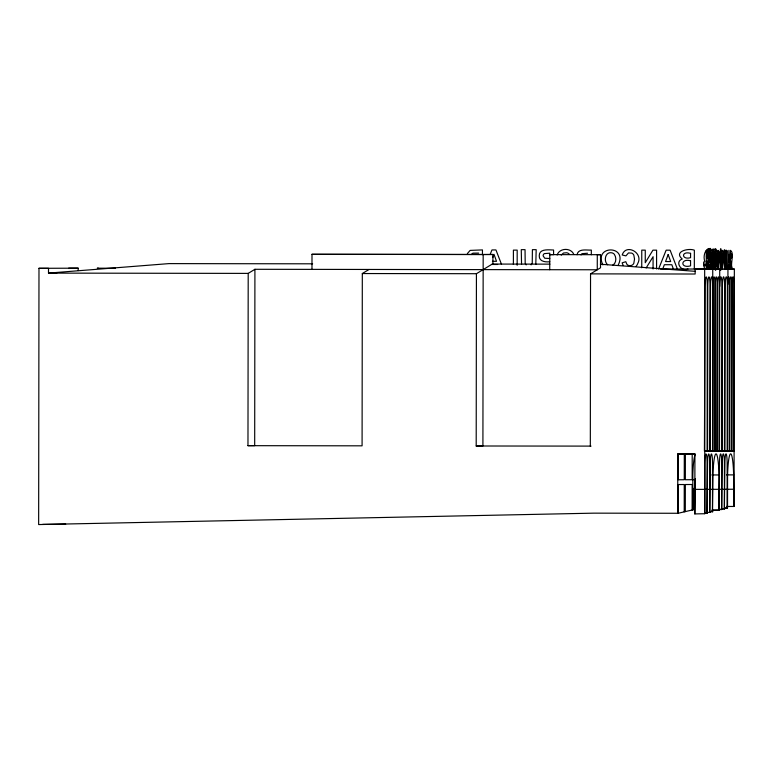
<?xml version="1.0" encoding="UTF-8"?>
<svg xmlns="http://www.w3.org/2000/svg" width="773" height="773" viewBox="0 0 773 773"><rect width="100%" height="100%" fill="white"/><g stroke="black" fill="none" stroke-linecap="round" stroke-linejoin="round"><path stroke-width="1.16" d="M693.893 488.314L693.864 509.61L678.153 513.272L593.838 513.156L38.65 524.567L38.988 268.308L78.179 268.183L78.179 270.579M369.04 269.458L362.315 273.545L362.083 445.828L247.969 445.673L248.201 273.391L254.916 269.294L597.268 269.777L597.287 254.694L600.534 254.684L600.524 267.796L590.543 273.874L590.321 446.156M254.916 269.294L254.684 445.635L247.969 445.673M311.973 269.371L312.002 254.298L492.923 254.491L492.903 264.453L492.256 264.066L476.429 273.71L362.315 273.545M591.026 446.108L476.197 445.992L476.429 273.71M482.449 254.617L482.449 249.911L470.148 250.404L467.356 253.592M492.923 254.491L483.173 254.539L482.912 445.963L476.197 445.992M513.388 264.414L513.407 250.114L517.185 250.114L517.166 265.284M549.719 269.709L549.796 253.186L544.424 253.602A2.435 2.416 89.7 0 0 543.139 255.844L544.743 258.23L549.796 258.53M553.574 254.713L553.584 250.017C548.849 249.921 539.11 248.404 539.245 255.786C538.926 261.496 545.525 262.327 549.787 261.728M591.316 254.771L591.326 250.066C586.804 250.404 578.078 248.152 577.064 254.761M641.745 267.787L641.764 250.133L645.271 250.143L645.252 262.714L652.924 250.152L656.596 250.162L656.577 268.975M653.069 268.975L653.079 256.704L646.16 267.941M677.718 513.272L677.795 453.935L694.966 453.848M678.153 513.272L678.192 484.555L684.25 484.526L684.221 511.871M678.23 453.935L678.192 479.772L684.26 479.743L684.298 453.906M685.303 511.62L685.342 484.526L692.164 484.497L692.125 510.045M685.38 453.896L685.342 479.743L692.173 479.704L692.202 453.867M692.782 509.88L692.821 474.922A27.586 3.121 -89.9 0 1 695.198 454.524M694.328 269.033L694.357 250.21C689.014 247.843 673.206 251.351 682.23 259.013C674.462 261.757 681.216 272.28 687.97 269.023M711.836 510.286L718.967 510.209L719.016 474.96A27.586 3.121 -89.9 0 0 716.011 453.915A27.586 3.121 -89.9 0 0 712.948 474.989L712.474 511.813L712.532 463.5A10.059 1.14 -89.9 0 0 711.411 453.935A10.059 1.14 -89.9 0 0 710.261 463.51L709.759 512.48L709.827 463.52A10.059 1.14 -89.9 0 0 708.706 453.954A10.059 1.14 -89.9 0 0 707.546 463.529L707.053 513.156L707.121 463.529A10.059 1.14 -89.9 0 0 705.991 453.964A10.059 1.14 -89.9 0 0 704.841 463.539L704.773 513.716L694.83 513.919L694.917 453.954L677.795 453.935M724.726 508.19L727.528 508.074L727.577 474.922A27.586 3.121 -89.9 0 1 730.64 453.848A27.586 3.121 -89.9 0 1 733.645 474.893L734.031 506.47L734.35 269.11L695.159 269.236L695.149 274.019L590.543 273.874M695.314 478.796L694.83 513.919M704.425 451.103L705.082 286.474A10.059 1.14 -89.9 0 1 706.232 276.898A10.059 1.14 -89.9 0 1 707.353 286.464L707.131 451.084L704.754 451.084M706.271 269.236L706.3 250.413L707.15 250.413C708.165 255.921 708.822 264.057 706.995 269.236M707.566 451.084L707.788 286.464A10.059 1.14 -89.9 0 1 708.938 276.879A10.059 1.14 -89.9 0 1 710.058 286.445L709.846 451.074L707.469 451.074M710.271 451.074L710.493 286.445A10.059 1.14 -89.9 0 1 711.498 276.956A10.059 1.14 -89.9 0 1 712.725 283.933L712.551 451.065M710.571 269.217L710.6 250.394L711.875 262.965L712.291 250.394L712.262 269.207M710.976 269.217L710.986 256.945L711.827 269.217M712.725 283.933L712.745 269.207M712.986 451.055L713.208 284.522A7.653 0.87 -89.9 0 1 714.078 276.86A7.653 0.87 -89.9 0 1 714.938 284.512L714.716 451.055M715.151 451.046L715.373 284.512A7.653 0.87 -89.9 0 1 716.252 276.85A7.653 0.87 -89.9 0 1 717.102 284.503L716.88 451.036M717.315 451.036L717.537 284.503A7.653 0.87 -89.9 0 1 718.417 276.84A7.653 0.87 -89.9 0 1 719.277 284.493L719.054 451.026L710.174 451.055M718.011 269.188L718.03 250.365C722.591 254.462 717.18 263.96 718.436 269.178M718.967 510.209L719.47 463.471A10.059 1.14 -89.9 0 1 720.62 453.896A10.059 1.14 -89.9 0 1 721.74 463.462L721.682 509.542L719.305 509.562M719.479 451.026L719.721 269.178M722.311 269.168L722.33 250.346C726.891 254.443 721.48 263.941 722.736 269.159M721.682 509.542L722.175 463.462A10.059 1.14 -89.9 0 1 723.325 453.886A10.059 1.14 -89.9 0 1 724.446 463.452L724.388 508.866L722.011 508.895M722.195 451.017L722.407 286.387A10.059 1.14 -89.9 0 1 723.557 276.811A10.059 1.14 -89.9 0 1 724.688 286.377L724.465 451.007L722.088 450.997M724.388 508.866L724.881 463.442A10.059 1.14 -89.9 0 1 726.031 453.867A10.059 1.14 -89.9 0 1 727.161 463.433L727.103 508.151M724.9 451.007L725.122 286.377A10.059 1.14 -89.9 0 1 726.272 276.802A10.059 1.14 -89.9 0 1 727.393 286.368L727.171 450.988M726.456 269.149L726.91 250.471L726.891 265.97L727.953 265.97L727.606 450.988M729.78 450.978L729.992 284.445A7.653 0.87 -89.9 0 1 730.871 276.782A7.653 0.87 -89.9 0 1 731.731 284.435L731.509 450.968M730.408 269.13L730.437 250.307C734.92 253.264 729.722 264.144 732.331 269.12M730.843 269.12L730.939 261.264L731.809 269.12M731.944 450.968L732.166 284.435A7.653 0.87 -89.9 0 1 733.036 276.773A7.653 0.87 -89.9 0 1 733.896 284.425L733.674 450.959L729.132 450.968M708.416 264.105L708.455 256.781L706.947 256.839L706.937 258.52A3.662 2.28 -88.1 0 1 708.242 252.984L708.223 248.887L710.59 248.433L710.58 250.626A8.445 5.256 -88.1 0 1 718.639 255.38L718.764 259.129L717.392 259.187A8.445 5.256 -88.1 0 1 717.035 269.342M709.179 248.433L709.141 256.192L713.711 256.018L713.721 253.602L712.667 253.641A3.662 2.28 -88.1 0 1 713.315 253.158M711.749 264.984L712.194 263.525L711.527 263.11M709.711 261.235C709.17 259.573 708.165 262.569 709.498 262.066C710.31 261.284 709.614 257.718 708.831 259.757C709.324 261.718 710.841 258.433 710.078 257.612C708.493 257.535 710.107 260.424 710.889 258.085C714.194 256.336 709.285 257.428 713.073 258.704C712.184 254.742 712.6 262.781 713.672 259.322C711.518 257.757 713.769 264.859 713.382 260.743C709.691 267.158 716.358 260.134 711.643 263.033M705.024 269.294A8.445 5.256 -88.1 0 1 703.894 265.728L703.623 262.028L704.995 261.97A8.445 5.256 -88.1 0 1 708.223 248.887M708.657 269.226L708.841 264.955L709.691 264.946L709.875 269.226M728.504 269.139L728.678 264.859L729.528 264.859L729.712 269.13M708.203 269.226L709.517 250.404L710.339 269.217M728.04 269.139L728.9 250.307L730.185 269.13M535.795 264.482L536.182 249.669L532.404 249.66L532.249 263.004L531.09 264.859M492.884 257.312L493.995 254.317L496.508 261.303L492.43 261.303M662.722 268.985L664.365 264.714L671.834 264.724L673.37 269.004M490.188 254.356L491.957 249.93L495.947 249.93L501.503 264.327M658.615 268.985L666.133 250.172L670.123 250.181L677.38 269.004M557.14 255.042C559.362 247.833 571.054 247.418 573.808 254.423M618.265 264.965C628.111 244.857 593.2 245.012 602.892 264.917M471.172 254.559L472.97 253.148L478.671 253.09M561.217 255.119L563.478 253.032L566.686 252.742A4.657 4.628 89.7 0 1 569.343 254.249M710.996 258.008L710.783 256.646L710.774 258.114M709.459 262.405L710.01 262.269M612.631 265.255C616.468 263.293 616.593 257.515 614.342 254.317A4.657 4.628 89.7 0 0 611.694 252.8C605.153 251.418 603.413 261.332 607.636 264.743M704.773 513.716L704.667 269.246L695.159 269.236M718.639 255.38L716.088 255.554A3.662 2.28 -88.1 0 0 715.566 254.114M703.894 265.728L706.445 265.564A3.662 2.28 -88.1 0 0 706.957 267.004M718.813 256.868L713.972 257.051L713.624 265.96L713.102 259.361L713.643 252.993L714.088 256.143L714.513 255.245C713.382 240.258 712.097 260.984 712.725 263.612A8.3 0.937 -89.9 0 0 713.073 267.767C714.291 271.758 715.006 262.926 714.097 261.96L713.972 264.443L715.44 264.318L715.45 262.636A3.662 2.28 -88.1 0 1 715.75 265.332M703.575 264.289L707.45 264.134M713.392 264.926L708.822 265.091L708.812 267.516L709.865 267.468A3.662 2.28 -88.1 0 1 708.512 268.105M42.65 524.374L65.715 524.104M725.151 508.093L727.528 508.074M721.257 508.789L724.823 508.76M719.74 509.455L722.117 509.436M712.271 510.17L719.402 510.103M710.097 511.842L712.899 511.707M706.628 512.412L710.194 512.373M704.676 513.175L707.488 513.05M552.985 254.617L549.738 254.626L600.534 254.684M98.335 268.192L97.253 268.202L115.332 268.221M56.806 273.072L48.496 273.111L48.496 268.318L38.988 268.308M704.86 451.094L734.108 450.959M692.821 479.704L694.84 479.695M695.294 489.367L707.517 489.367M710.223 489.357L707.411 489.357M722.137 489.299L710.126 489.338M724.852 489.29L722.04 489.29M734.06 489.241L724.745 489.27M587.548 253.244L582.166 253.66A2.435 2.416 89.7 0 0 581.035 254.955M312.002 254.298L483.173 254.539M312.63 263.815L168.929 263.612L48.496 273.111L248.201 273.391M492.256 264.066L549.912 264.144M600.37 264.221L695.149 271.333M492.324 264.472L497.667 264.482M68.671 268.173L78.179 268.183M660.248 268.994L704.889 269.043M724.842 269.091L734.35 269.11M719.383 451.017L721.76 451.017L721.982 286.397A10.059 1.14 -89.9 0 0 720.851 276.831A10.059 1.14 -89.9 0 0 719.702 286.406M724.794 450.988L729.345 450.978L729.567 284.445A7.653 0.87 -89.9 0 0 728.707 276.792A7.653 0.87 -89.9 0 0 727.828 284.454M726.514 474.883L733.645 474.893M711.885 474.951L719.016 474.96M726.465 506.46L734.031 506.47M526.171 264.888L525.196 263.264L525.041 249.65L521.273 249.65L521.553 264.318M623.241 265.545L622.13 262.859L625.792 261.699L626.835 264.173A3.807 3.778 89.7 0 0 629.927 265.69L631.783 265.313A4.194 4.165 89.7 0 0 633.812 263.303L634.527 259.1L633.812 255.1A4.252 4.223 89.7 0 0 631.754 253.109L628.478 252.935L625.927 255.882L622.188 254.974C626.004 243.166 643.58 252.839 637.822 263.361A8.3 8.252 89.7 0 1 636.015 266.385M715.498 266.405A3.662 2.28 -88.1 0 1 714.146 268.173M714.01 253.013A3.662 2.28 -88.1 0 1 715.315 253.737M690.569 260.82L690.56 265.854C679.969 268.801 680.617 257.892 690.569 260.82M690.579 253.341L690.569 257.689C681.351 260.298 681.003 250.616 690.579 253.341M706.715 261.032L706.706 266.067C708.194 265.806 708.203 261.342 706.715 261.032M706.725 253.544C705.469 263.149 709.44 254.761 706.725 253.544M718.455 253.544C717.228 264.704 720.929 255.795 718.455 253.544M722.755 253.525C721.528 264.685 725.229 255.776 722.755 253.525M724.32 250.008C723.383 275.323 726.891 275.517 726.021 250.008L725.161 265.902L724.32 250.008M730.862 253.486C729.538 264.047 733.712 254.839 730.862 253.486M715.247 257.931C715.489 276.869 717.595 257.167 715.711 253.08A4.657 0.531 -89.9 0 0 715.402 254.597L715.247 257.931M720.368 257.911C720.62 276.84 722.726 257.148 720.832 253.061A4.657 0.531 -89.9 0 0 720.533 254.568L720.368 257.911M716.861 259.486C714.136 296.9 714.387 222.044 716.861 259.486M721.982 259.457C719.257 296.88 719.518 222.025 721.982 259.457M709.276 254.79L708.976 261.776L709.556 261.776L709.276 254.79M729.113 254.704L728.813 261.689L729.403 261.68L729.113 254.704M668.162 254.568L665.572 261.545L670.684 261.554L668.162 254.568"/></g></svg>
